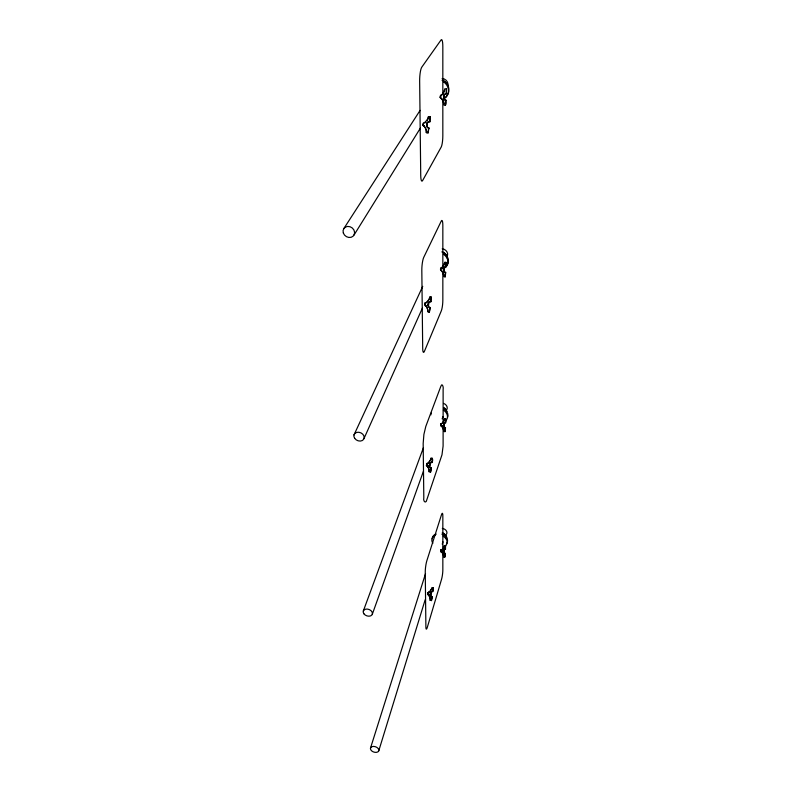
<?xml version="1.0" encoding="UTF-8"?>
<svg xmlns="http://www.w3.org/2000/svg" width="792" height="792" viewBox="0 0 792 792"><rect width="100%" height="100%" fill="white"/><g stroke="black" fill="none" stroke-linecap="round" stroke-linejoin="round"><path stroke-width="1.19" d="M443.124 427.779L443.104 446.054L441.986 454.796L427.007 499.207C426.076 504.593 422.849 501.405 423.809 497.534L423.175 443.49L423.898 434.442L425.799 426.433L440.758 386.526C442.144 382.061 443.728 387.407 443.124 389.436L443.124 422.839M445.817 418.899L445.391 422.671A1.99 1.851 30.2 0 0 443.767 424.245L443.579 424.562A1.99 1.851 30.2 0 1 445.203 422.987L445.619 422.997C446.896 420.819 444.985 416.651 444.134 420.314A9.049 8.425 31.9 0 1 441.659 423.74L440.847 424.076M445.876 266.884C445.262 257.667 447.648 265.112 445.421 266.884A2.178 2.109 52 0 0 443.649 268.736L440.609 268.577L441.758 267.666A9.92 9.573 55.2 0 0 444.451 263.667M446.391 88.783L446.381 93.743L446.391 88.783L444.668 88.922L444.381 90.397A11.256 10.603 89.3 0 1 441.421 95.09L441.649 95.03A11.246 10.593 89.4 0 0 443.144 93.278M444.431 545.549L444.035 546.906A8.395 7.484 26.7 0 1 441.748 549.905L440.956 550.42L443.53 550.678A1.841 1.643 25.8 0 1 445.025 549.311L445.599 545.589L444.262 545.926L445.431 545.965M445.421 549.341L445.599 545.589M425.363 303.772C425.274 300.97 423.819 306.573 425.898 305.89A10.435 9.979 -36.7 0 1 427.918 310.484L427.947 311.84L429.363 312.127L430.195 307.692L429.541 307.316A2.297 2.198 -34.9 0 1 428.066 305.088L428.244 305.375A2.297 2.198 -34.9 0 0 429.719 307.603L430.195 307.692M426.898 464.488L426.769 463.429L426.492 465.904L426.482 465.27L429.393 465.617L429.591 466.567L429.927 463.468L429.413 465.647A2.089 2.049 -54.1 0 0 430.719 467.815L431.313 468.022L430.561 472.141L429.106 471.725L429.086 470.458A9.504 9.326 -57.4 0 0 427.244 466.122L427.403 466.24A9.504 9.316 -57.4 0 1 428.878 469.032M430.531 593.891L430.462 594.624A1.95 1.901 87.2 0 0 431.67 596.604L432.224 596.703L431.521 600.544L430.185 600.237L430.165 599.049A8.87 8.643 88.2 0 0 428.462 594.95C426.71 592.881 428.393 591.228 430.769 593.178A1.95 1.901 87.3 0 1 432.482 591.584M427.789 593.198L427.769 594.673L427.928 592.881M440.203 97.149L440.55 95.218L440.758 95.901M440.619 96.664C440.194 94.654 440.303 100.653 440.758 96.624M424.888 304.702L425.898 305.89M426.591 125.245A2.544 2.336 -30.7 0 0 428.215 127.591L428.937 128.175L428.017 132.947L426.462 132.69L426.433 131.234A11.534 10.623 -31.8 0 0 424.215 126.374L423.304 125.443M440.916 550.975L443.649 551.648L443.797 551.153M440.906 551.727L441.075 551.113L441.629 552.202A8.365 7.425 26.5 0 1 443.55 555.746L443.659 556.776L444.807 557.033L444.955 553.262A1.841 1.643 25.8 0 1 443.629 551.529L443.817 551.004M430.61 593.258C431.699 590.882 430.244 598.307 430.68 593.752M429.581 464.27L429.581 464.181A2.089 2.049 -53.7 0 1 431.442 462.449C432.778 463.003 433.551 457.024 430.907 458.291L430.551 459.508A9.484 9.286 -53 0 1 427.621 463.28L426.73 463.647L426.779 464.577M429.779 464.409L429.64 465.647L429.739 464.3A2.089 2.049 -53.7 0 1 431.6 462.577L432.046 462.587M440.441 269.409L440.758 267.874L441.758 267.666M440.926 550.836L440.867 551.846L440.966 550.549M432.887 591.614C432.907 582.853 434.006 591.139 432.333 591.584A1.95 1.901 87.4 0 0 430.62 593.168L430.581 594.604A1.95 1.901 87.1 0 0 431.818 596.604M431.887 462.459L432.234 458.311M430.818 301.544L430.333 301.544A2.297 2.198 -34.8 0 0 428.284 303.445L428.383 305.128L428.462 303.742A2.297 2.188 -34.8 0 1 430.502 301.831L431.195 297.079L429.739 297.099L429.353 298.416A10.435 9.94 -35.6 0 1 426.145 302.534L425.155 302.96L425.225 303.791M430.997 301.831L431.195 297.079M427.037 123.988A2.534 2.336 -30.7 0 1 429.274 121.889L429.818 121.879L430.036 116.563L428.442 116.632L428.007 118.048A11.524 10.583 -31.3 0 1 424.482 122.572C422.483 121.839 422.789 127.116 423.502 125.393M429.818 121.879L430.036 116.563M445.361 105.197C445.064 92.506 448.282 107.544 443.876 104.94L443.738 103.455A11.137 10.543 87.4 0 0 441.263 98.485L440.322 97.535L441.263 98.485M440.748 269.765L441.401 270.824A9.87 9.504 51 0 1 443.668 275.24L443.797 276.537L445.153 276.794L445.332 272.25A2.168 2.099 51.6 0 1 443.767 270.122L443.936 268.775L443.579 270.23A2.178 2.109 51.6 0 0 445.124 272.458L445.579 272.537M445.153 276.794L445.787 272.329M440.738 425.552L441.52 426.324A9.009 8.346 31.1 0 1 443.599 430.244L443.718 431.392L444.955 431.66L445.124 427.541A1.99 1.841 30.2 0 1 443.688 425.631L443.847 424.502L443.649 426.571L443.936 423.611L443.5 425.918A1.99 1.851 30.2 0 0 444.936 427.858L445.352 427.937M445.54 427.621L444.955 431.66M444.807 557.033L445.342 553.341M440.708 424.532L440.877 425.759M440.956 424.888L440.817 424.502M441.035 425.007L441.035 423.601L440.788 424.651M440.837 550.935L441.174 549.638L441.134 551.123M440.609 96.852L440.352 97.099M443.728 96.04C443.421 103.871 445.203 92.03 443.728 96.04A2.465 2.336 -89.9 0 1 445.658 93.812L446.381 93.743M443.639 551.45L443.461 551.915A1.841 1.643 25.8 0 0 444.787 553.648L445.173 553.737M440.451 95.594L441.649 95.03M441.035 423.769L440.798 424.334L441.847 423.433A9.049 8.415 31.9 0 0 444.322 419.998L444.56 418.889M441.134 550.034L441.926 549.529A8.385 7.484 26.7 0 0 444.213 546.529M431.373 600.544L432.224 596.703M429.363 312.127L430.016 307.405M428.017 132.947L428.739 127.66M428.056 593.812L427.749 594.406M446.084 262.36L444.718 262.39L444.253 263.865A9.93 9.583 55.1 0 1 441.55 267.874M426.591 464.429L427.789 463.399A9.474 9.286 -53 0 0 428.096 463.152M430.888 467.933A2.089 2.049 -54.1 0 1 429.541 465.825L429.393 465.617M426.819 125.651L426.789 125.76A2.534 2.336 -30.7 0 0 427.007 126.958M425.007 303.791L425.155 302.96M430.709 459.637L430.907 458.291M428.205 118.572L428.442 116.632M378.754 750.846A4.356 2.792 18.9 0 0 373.418 746.411A4.356 2.792 18.9 0 0 371.755 750.955A4.356 2.792 18.9 0 0 378.754 750.846L425.195 599.683M442.243 544.173L442.976 541.807M370.537 747.975L425.522 573.685M440.758 270.151L440.748 268.508M372.339 614.186L423.443 471.2M442.144 418.879L442.976 416.562M363.3 611.068L423.413 447.728M423.304 123.71L423.334 125.156M443.659 556.776L443.718 555.36A8.356 7.425 26.5 0 0 443.282 554.103M364.082 438.372L422.383 308.157M443.53 550.757L443.698 550.371A1.841 1.643 25.8 0 1 444.352 549.222M441.629 552.202L441.085 551.351M440.956 550.42L441.174 549.806M353.994 434.957L422.73 286.348M443.718 431.392L443.787 429.927A9.009 8.346 31.1 0 0 442.619 427.215M441.52 426.324L440.936 425.502M353.965 235.145L420.403 128.096M343.678 228.819L420.107 110.365M443.797 276.537L445.352 276.586M441.401 270.824L441.599 270.626A9.86 9.494 51 0 1 442.372 271.616M443.649 268.834L443.847 268.538A2.178 2.109 52 0 1 445.619 266.676L446.074 266.676M444.718 262.39L445.886 262.558M427.848 594.089L430.452 594.515M428.967 592.297L427.987 592.614L428.967 592.297A8.831 8.623 -89.6 0 0 431.155 589.812M429.62 121.354L429.086 121.374A2.544 2.336 -30.7 0 0 426.838 123.483M431.373 297.376L429.739 297.099M444.371 419.206L445.629 419.215M430.185 600.237L431.521 600.544M431.066 458.42L432.392 458.439M433.214 587.723L431.838 587.674L431.511 588.812A8.841 8.633 -89.6 0 1 428.809 592.287M428.462 594.95L428.611 594.96A8.861 8.643 88.2 0 1 430.313 599.059L430.333 600.237M445.589 548.955L445.203 548.935A1.841 1.643 25.8 0 0 444.748 549.024M441.659 425.65L443.52 425.858M429.561 465.736L426.482 465.27M440.897 551.499L443.47 551.836M428.937 128.175L428.413 128.096A2.534 2.336 -30.7 0 1 427.363 127.463M446.054 100.228L445.342 100.218A2.465 2.336 90 0 1 443.629 97.832L444.005 96.149L443.847 97.763A2.455 2.327 -90 0 0 445.559 100.158M423.294 125.77L423.096 124.928L424.017 125.859A11.543 10.633 -31.8 0 1 426.235 130.73L426.264 132.185L427.819 132.442M425.72 305.593A10.445 9.989 -36.7 0 1 427.739 310.197L427.769 311.553L429.185 311.84M443.827 556.38L444.975 556.647M429.106 471.725L429.244 470.577A9.504 9.316 -57.4 0 0 428.997 469.408M430.561 472.141L431.313 468.022M426.472 465.557L427.403 466.24M427.898 594.416L428.611 594.96M426.145 302.534L426.324 302.831A10.425 9.93 -35.6 0 0 429.531 298.713M424.017 125.859L424.215 126.374M426.264 132.185L426.462 132.69M424.482 122.572L424.68 123.077A11.514 10.573 -31.3 0 0 425.057 122.77M443.936 96.06L443.936 95.951A2.465 2.327 -89.8 0 1 445.876 93.753M442.827 94.297L442.827 46.57A9.484 1.703 -87.1 0 0 441.065 39.937L421.799 67.142A11.177 2.168 -87.1 0 0 419.651 81.15L420.73 175.557A8.831 1.703 -86.1 0 0 422.631 180.526L441.174 147.114A8.831 1.574 -86.3 0 0 442.827 135.907L442.827 99.188M442.837 267.151L442.837 225.433A8.346 1.465 -85.4 0 0 441.223 221.146L423.76 257.321A9.811 1.851 -85.2 0 0 421.819 270.438L422.7 348.44A7.88 1.445 -84.4 0 0 424.413 351.341L441.312 310.84A7.9 1.356 -84.7 0 0 442.837 300.277L442.837 272.062M442.837 549.064L442.837 515.958A6.979 1.059 -82.9 0 0 441.481 514.77L426.878 560.627A8.197 1.297 -82.5 0 0 425.255 572.151L425.888 627.115A6.732 1.02 -82.2 0 0 427.304 627.363L441.55 579.298A6.732 0.98 -82.6 0 0 442.837 569.903L442.837 552.737M442.441 80.141A10.217 9.652 51.9 0 1 448.916 89.031A10.217 9.652 51.9 0 1 443.995 98.287M443.48 81.794A10.237 9.672 51.7 0 1 444.203 98.723M442.144 78.497A6.128 5.801 53.1 0 1 447.876 86.377M442.075 80.23A8.158 7.712 52.3 0 1 446.876 84.229M443.827 81.418A7.623 7.207 52.3 0 1 445.352 82.695M428.007 118.998A11.514 10.573 -31.3 0 1 427.541 119.84M427.294 120.245A11.514 10.573 -31.3 0 1 427.017 120.641M425.769 122.107A11.514 10.573 -31.3 0 1 425.423 122.443M444.599 90.347A11.246 10.593 89.4 0 1 443.401 92.892M441.778 98.782A11.128 10.534 87.4 0 1 443.956 103.396M441.896 534.184A7.841 5.92 18 0 1 446.559 543.678M432.244 538.788A7.841 5.92 18 0 1 436.046 534.036M443.352 536.362A7.861 5.92 18 0 1 447.203 542.114A7.861 5.92 18 0 1 443.342 546.846M432.858 543.263A7.861 5.92 18 0 1 434.036 536.115M442.312 528.422A4.712 3.574 17.9 0 1 446.312 530.769A4.712 3.574 17.9 0 1 446.312 534.422M446.807 538.164A6.267 4.732 18 0 0 442.253 532.887A5.851 4.425 18 0 1 446.282 539.005M435.204 535.224A5.851 4.425 18 0 1 435.768 534.204M431.66 588.822A8.831 8.623 -89.6 0 1 431.333 589.486M441.797 551.826A8.356 7.425 26.5 0 1 443.144 553.796M443.916 253.202A9.227 8.217 25.8 0 1 447.213 264.954M443.431 254.262A9.237 8.227 25.8 0 1 445.302 267.637M442.213 248.846A5.534 4.95 25.9 0 1 447.46 255.638M442.144 251.826A7.366 6.564 25.8 0 1 447.5 258.756M442.114 252.034A6.881 6.138 25.8 0 1 446.896 256.875M442.599 271.963A9.86 9.494 51 0 1 443.867 275.022M443.827 408.85A8.455 6.91 19.9 0 1 447.688 417.226M430.937 414.85A8.465 6.91 19.9 0 1 431.204 413.058M443.381 410.078A8.465 6.91 19.9 0 1 446.421 420.067M443.56 403.405A5.079 4.168 19.8 0 1 446.579 409.969M443.807 407.751A6.752 5.524 19.9 0 1 446.896 411.513M443.668 407.811A6.306 5.158 19.9 0 1 446.559 411.325M430.363 460.36A9.474 9.286 -53 0 1 429.234 462.013M428.967 462.32A9.474 9.286 -53 0 1 428.403 462.884M441.708 426.017A9.009 8.346 31.1 0 1 442.411 426.898M426.631 124.879C427.304 130.205 427.581 118.483 426.631 124.879M426.858 124.74C427.116 126.839 427.274 122.206 426.858 124.74M428.096 304.9C428.789 308.811 428.888 298.861 428.096 304.9M443.57 269.735C444.045 273.864 444.401 264.172 443.57 269.735M443.47 551.678C443.975 553.964 444.084 546.708 443.47 551.678M343.312 232.937A6.049 5.267 35.8 0 0 353.103 236.204A6.049 5.267 35.8 0 0 350.074 226.75A6.049 5.267 35.8 0 0 343.312 232.937M354.668 438.322A5.346 4.217 24.3 0 0 363.617 439.372A5.346 4.217 24.3 0 0 358.835 432.264A5.346 4.217 24.3 0 0 354.668 438.322M363.894 613.79A4.782 3.386 20.4 0 0 371.913 614.968A4.782 3.386 20.4 0 0 367.656 609.107A4.782 3.386 20.4 0 0 363.894 613.79"/></g></svg>
